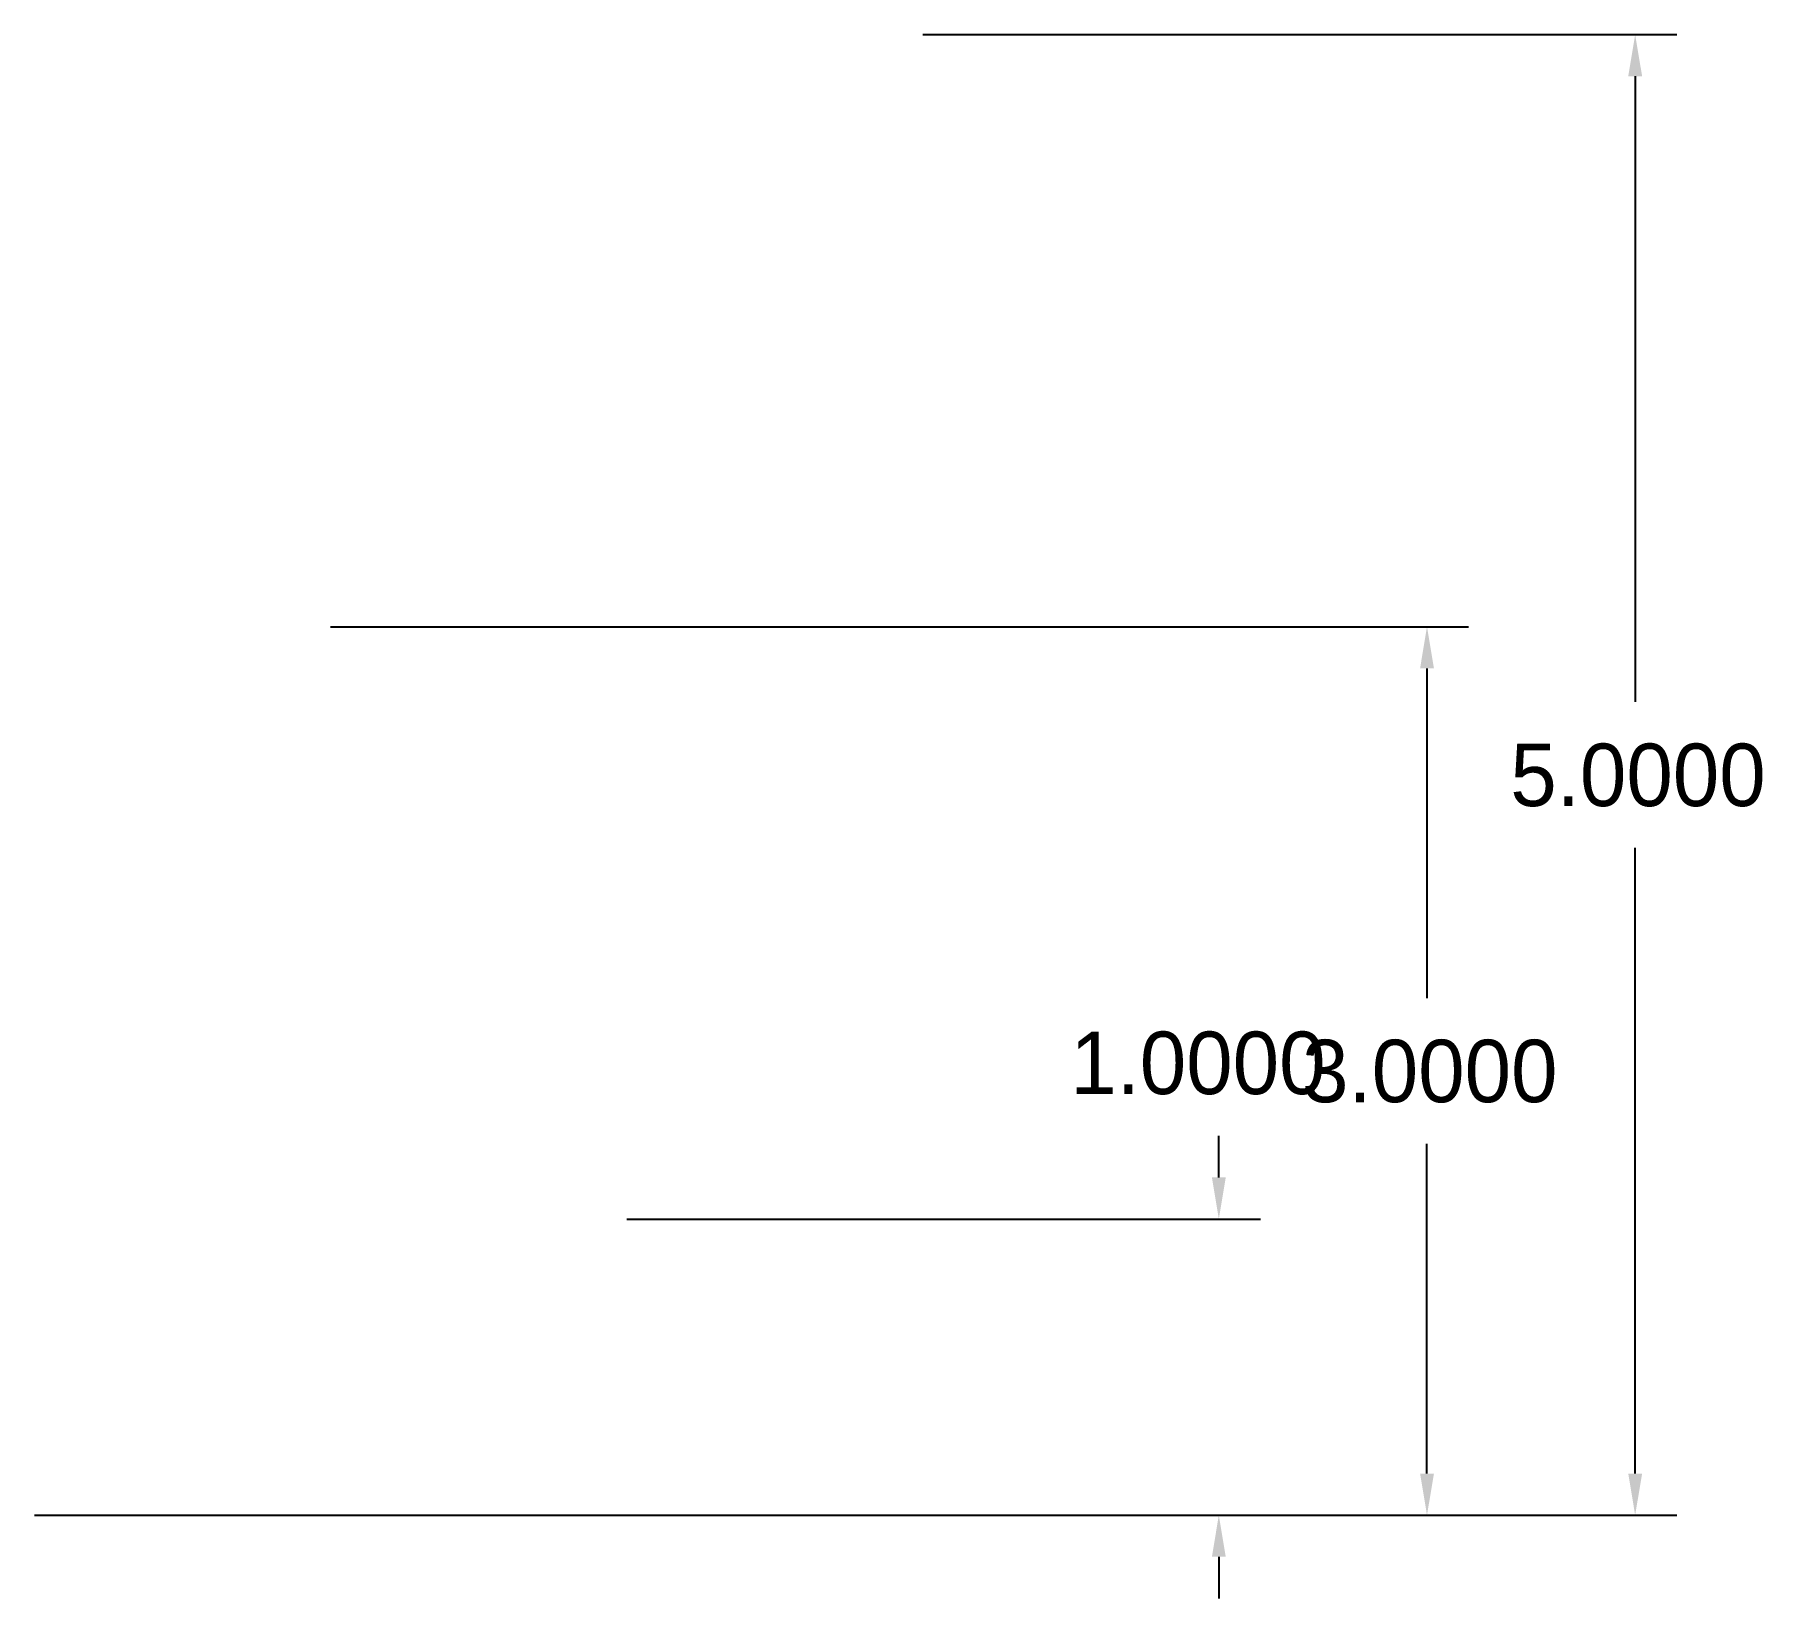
# Model space of a CAD drawing. Extents: x 1 to 6.84, y 0.72 to 6.
import ezdxf

# ---------------------------------------------------------------- set-up
doc = ezdxf.new("R2010")
doc.units = 0

msp = doc.modelspace()

# ---------------------------------------------------------------- linework, layer by layer
at = {"layer": '', "color": 0}
for p, q in [((4, 6), (6.5469, 6)), ((6.4062, 5.8594), (6.4062, 3.7461)), ((2, 4), (5.8438, 4)), ((5.7031, 3.8594), (5.7031, 2.7461)), ((6.4062, 1.1406), (6.4062, 3.2539)), ((5, 2.1406), (5, 2.2812)), ((5.7031, 1.1406), (5.7031, 2.2539)), ((3, 2), (5.1406, 2)), ((1, 1), (5.1406, 1)), ((5.1406, 1), (5.8438, 1)), ((5.8438, 1), (6.5469, 1)), ((5, 0.8594), (5, 0.7188))]:
    msp.add_line(p, q, dxfattribs=at)
for points in [[(6.4297, 5.8594), (6.3828, 5.8594), (6.4062, 6)], [(5.7266, 3.8594), (5.6797, 3.8594), (5.7031, 4)], [(5.0234, 2.1406), (4.9766, 2.1406), (5, 2)], [(5.7266, 1.1406), (5.6797, 1.1406), (5.7031, 1)], [(6.4297, 1.1406), (6.3828, 1.1406), (6.4062, 1)], [(5.0234, 0.8594), (4.9766, 0.8594), (5, 1)]]:
    msp.add_solid(points, dxfattribs=at)

# ---------------------------------------------------------------- texts
for s, p in [('5.0000', (5.9844, 3.3945)), ('1.0000', (4.4978, 2.4219)), ('3.0000', (5.2812, 2.3945))]:
    msp.add_text(s, height=0.21094, dxfattribs=at).set_placement(p)

doc.saveas('drawing.dxf')
